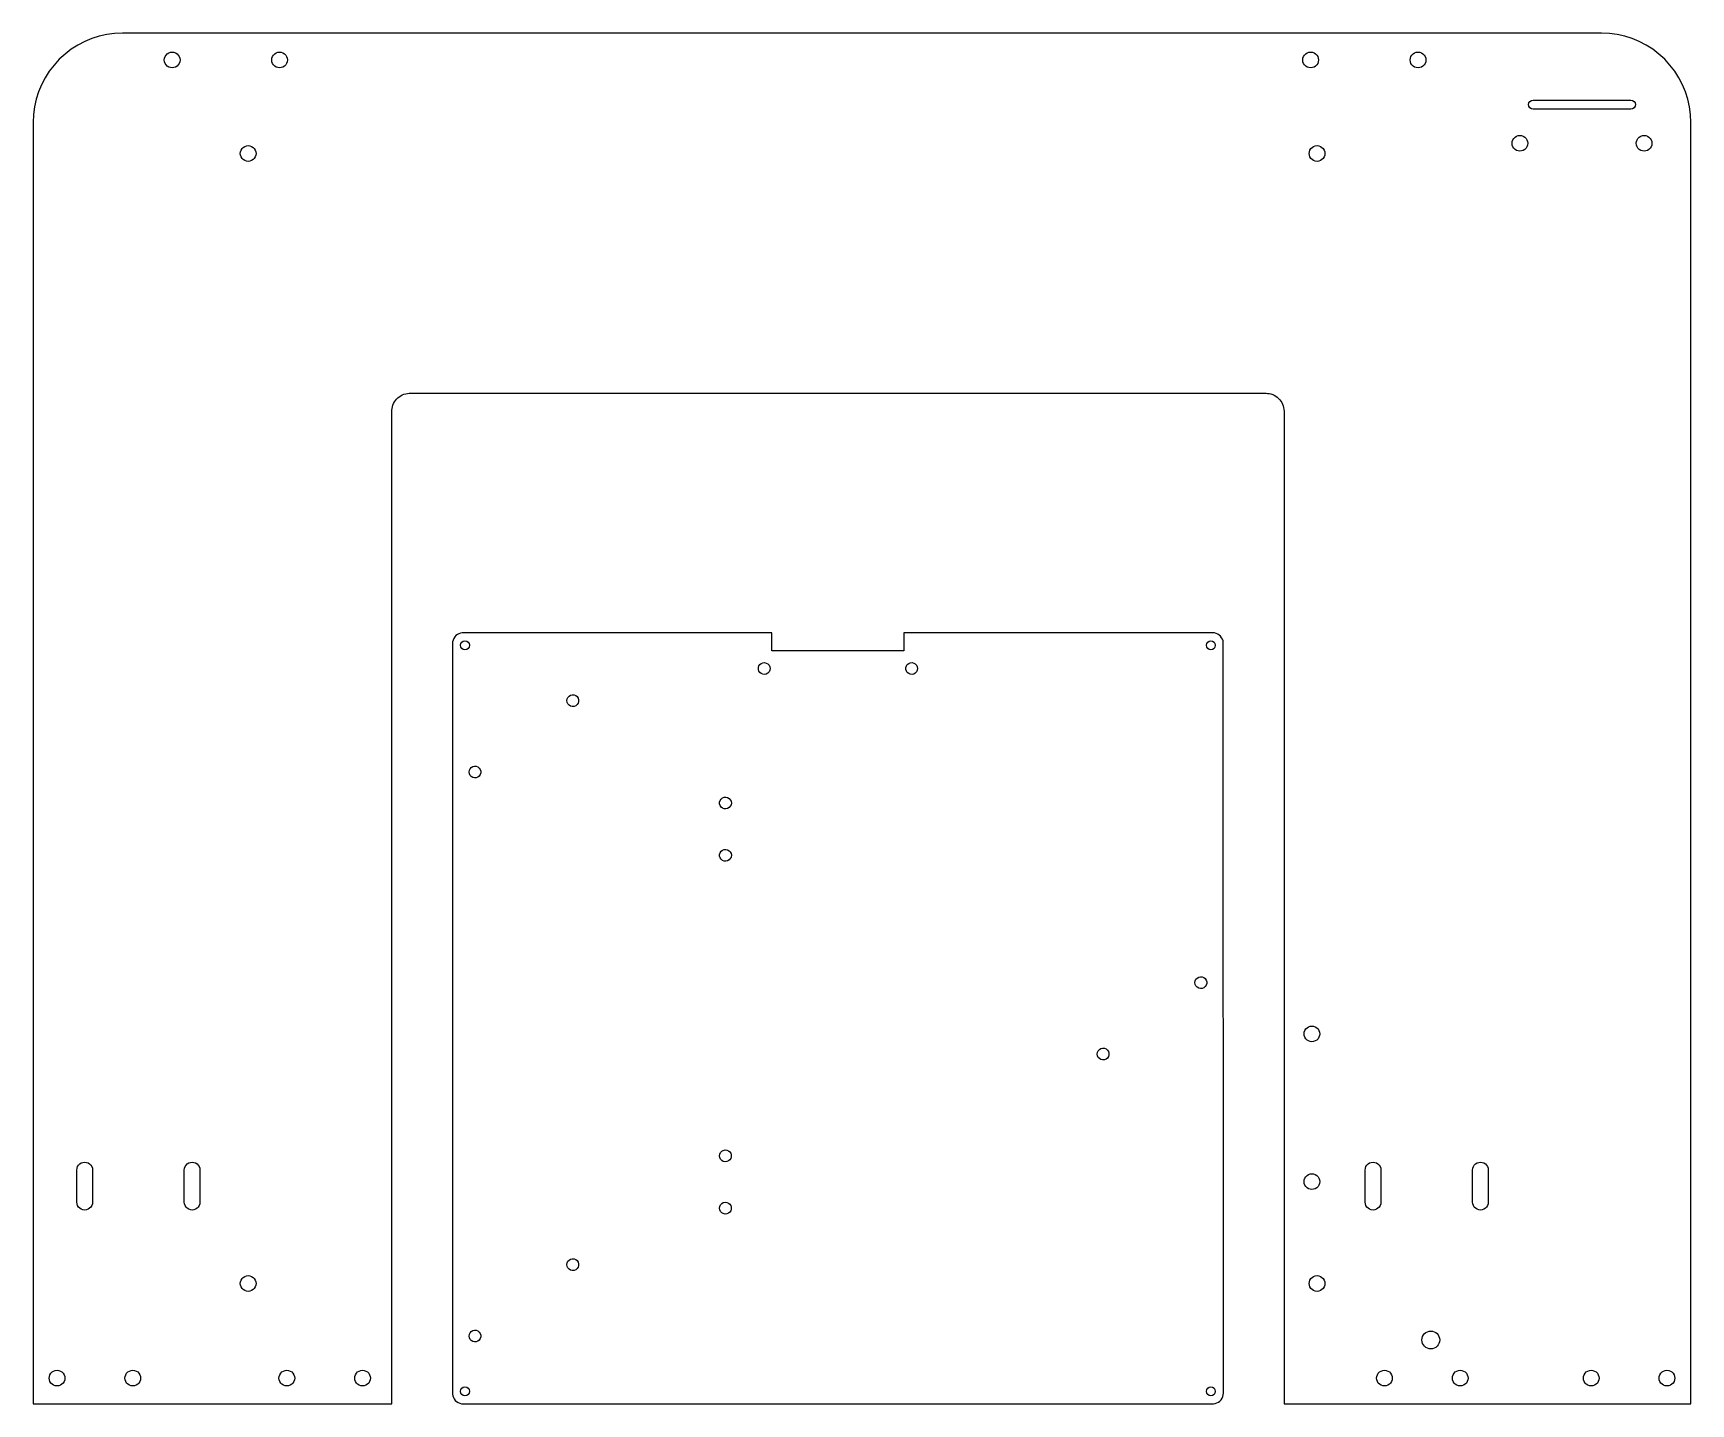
# Model space of a CAD drawing. Extents: x 0 to 465, y 0 to 384.
import ezdxf

# ---------------------------------------------------------------- set-up
doc = ezdxf.new("R2010")
doc.units = 0
doc.layers.get('0').update_dxf_attribs({"linetype": 'CONTINUOUS'})

msp = doc.modelspace()

# ---------------------------------------------------------------- linework, layer by layer
at = {"color": 7}
for points in [[(100.697106, 278.986189), (100.796104, 279.475189), (100.943105, 279.951189), (101.136106, 280.410189), (101.375105, 280.848189), (101.655107, 281.260189), (101.976106, 281.642189), (102.333106, 281.990189), (102.722104, 282.301189), (103.141105, 282.571189), (103.585106, 282.799189), (104.049105, 282.981189), (104.528106, 283.116189), (105.019105, 283.202189), (105.516104, 283.239189), (105.641106, 283.241192), (345.641106, 283.24119), (346.015107, 283.227189), (346.509108, 283.165189), (346.995095, 283.054189), (347.4681, 282.895189), (347.92211, 282.690189), (348.354108, 282.44119), (348.758109, 282.150189), (349.13211, 281.820189), (349.471115, 281.455189), (349.772105, 281.058189), (350.032117, 280.632189), (350.248101, 280.183189), (350.4191, 279.71519), (350.54212, 279.232189), (350.616119, 278.73919), (350.641237, 278.241189), (350.641237, 0.141185), (464.641122, 0.141185), (464.641122, 359.14119), (464.546098, 361.320089), (464.26111, 363.482089), (463.789121, 365.611089), (463.133124, 367.691089), (462.299101, 369.706091), (461.292104, 371.641091), (460.120119, 373.480091), (458.792123, 375.21109), (457.31912, 376.81909), (455.711103, 378.29209), (453.980121, 379.620089), (452.141104, 380.79209), (450.206104, 381.79909), (448.191122, 382.633091), (446.111116, 383.289091), (443.982116, 383.761091), (441.820125, 384.04609), (439.641115, 384.141089), (25.141111, 384.141089), (22.962111, 384.04609), (20.800111, 383.761091), (18.671111, 383.289091), (16.591111, 382.633091), (14.576111, 381.79909), (12.641111, 380.79209), (10.802111, 379.620089), (9.071111, 378.29209), (7.463111, 376.81909), (5.990111, 375.21109), (4.662111, 373.480091), (3.490111, 371.641091), (2.483111, 369.706091), (1.649111, 367.691089), (0.993111, 365.611089), (0.521111, 363.482089), (0.236111, 361.320089), (0.141111, 359.141094), (0.141111, 0.141101), (100.64122, 0.141185), (100.64122, 278.241189), (100.647232, 278.490189), (100.697219, 278.986188), (100.697219, 278.986188), (100.697106, 278.986189)], [(36.891104, 376.641186), (36.946106, 377.131186), (37.109106, 377.596186), (37.371105, 378.013186), (37.719104, 378.361186), (38.136105, 378.623187), (38.601105, 378.786193), (39.091105, 378.841187), (39.581105, 378.786193), (40.046106, 378.623187), (40.463106, 378.361186), (40.811106, 378.013186), (41.073107, 377.596186), (41.236104, 377.131186), (41.291106, 376.641186), (41.236104, 376.151186), (41.073107, 375.686185), (40.811106, 375.269188), (40.463106, 374.921188), (40.046106, 374.659187), (39.581105, 374.496187), (39.091105, 374.441193), (38.601105, 374.496187), (38.136105, 374.659187), (37.719104, 374.921188), (37.371105, 375.269188), (37.109106, 375.686185), (36.946106, 376.151186), (36.891104, 376.641186), (36.891104, 376.641186), (36.891104, 376.641186), (36.891104, 376.641186), (36.891104, 376.641186)], [(69.681104, 378.786193), (70.146105, 378.623187), (70.563105, 378.361186), (70.911105, 378.013186), (71.173106, 377.596186), (71.336106, 377.131186), (71.391105, 376.641186), (71.336106, 376.151186), (71.173106, 375.686185), (70.911105, 375.269188), (70.563105, 374.921188), (70.146105, 374.659187), (69.681104, 374.496187), (69.191104, 374.441193), (68.701104, 374.496187), (68.236106, 374.659187), (67.819106, 374.921188), (67.471104, 375.269188), (67.209105, 375.686185), (67.046105, 376.151186), (66.991106, 376.641186), (67.046105, 377.131186), (67.209105, 377.596186), (67.471104, 378.013186), (67.819106, 378.361186), (68.236106, 378.623187), (68.701104, 378.786193), (69.191104, 378.841187), (69.681104, 378.786193), (69.681104, 378.786193), (69.681104, 378.786193), (69.681104, 378.786193), (69.681104, 378.786193)], [(360.236115, 377.131186), (360.29112, 376.641186), (360.236115, 376.151186), (360.073104, 375.686185), (359.811117, 375.269188), (359.463108, 374.921188), (359.046097, 374.659187), (358.581108, 374.496187), (358.091113, 374.441193), (357.601119, 374.496187), (357.136102, 374.659187), (356.719118, 374.921188), (356.37111, 375.269188), (356.109123, 375.686185), (355.946112, 376.151186), (355.891106, 376.641186), (355.946112, 377.131186), (356.109123, 377.596186), (356.37111, 378.013186), (356.719118, 378.361186), (357.136102, 378.623187), (357.601119, 378.786193), (358.091113, 378.841187), (358.581108, 378.786193), (359.046097, 378.623187), (359.463108, 378.361186), (359.811117, 378.013186), (360.073104, 377.596186), (360.236115, 377.131186), (360.236115, 377.131186), (360.236115, 377.131186), (360.236115, 377.131186), (360.236115, 377.131186)], [(390.336103, 377.131186), (390.391108, 376.641186), (390.336103, 376.151186), (390.17312, 375.686185), (389.911104, 375.269188), (389.563096, 374.921188), (389.146113, 374.659187), (388.681095, 374.496187), (388.191101, 374.441193), (387.701107, 374.496187), (387.236118, 374.659187), (386.819106, 374.921188), (386.471098, 375.269188), (386.209111, 375.686185), (386.046099, 376.151186), (385.991122, 376.641186), (386.046099, 377.131186), (386.209111, 377.596186), (386.471098, 378.013186), (386.819106, 378.361186), (387.236118, 378.623187), (387.701107, 378.786193), (388.191101, 378.841187), (388.681095, 378.786193), (389.146113, 378.623187), (389.563096, 378.361186), (389.911104, 378.013186), (390.17312, 377.596186), (390.336103, 377.131186), (390.336103, 377.131186), (390.336103, 377.131186), (390.336103, 377.131186), (390.336103, 377.131186)], [(448.725115, 365.02519), (448.996105, 364.619188), (449.091101, 364.141191), (448.996105, 363.663186), (448.725115, 363.257192), (448.31911, 362.986185), (447.84111, 362.891186), (420.441114, 362.891186), (419.963114, 362.986185), (419.55711, 363.257192), (419.28612, 363.663186), (419.191096, 364.141191), (419.28612, 364.619188), (419.55711, 365.02519), (419.963114, 365.296185), (420.441114, 365.391187), (447.84111, 365.391187), (448.31911, 365.296185), (448.725115, 365.02519), (448.725115, 365.02519), (448.725115, 365.02519), (448.725115, 365.02519), (448.725115, 365.02519)], [(414.759106, 352.336191), (414.596094, 352.801186), (414.541118, 353.291186), (414.596094, 353.781186), (414.759106, 354.246192), (415.021121, 354.663187), (415.369101, 355.011192), (415.786113, 355.273193), (416.251102, 355.436188), (416.741096, 355.49119), (417.231119, 355.436188), (417.696108, 355.273193), (418.11312, 355.011192), (418.4611, 354.663187), (418.723115, 354.246192), (418.886098, 353.781186), (418.941103, 353.291186), (418.886098, 352.801186), (418.723115, 352.336191), (418.4611, 351.919188), (418.11312, 351.571191), (417.696108, 351.30919), (417.231119, 351.146187), (416.741096, 351.091187), (416.251102, 351.146187), (415.786113, 351.30919), (415.369101, 351.571191), (415.021121, 351.919188), (414.759106, 352.336191), (414.759106, 352.336191), (414.759106, 352.336191), (414.759106, 352.336191), (414.759106, 352.336191)], [(453.686102, 353.781186), (453.741107, 353.291186), (453.686102, 352.801186), (453.523118, 352.336191), (453.261103, 351.919188), (452.913095, 351.571191), (452.496112, 351.30919), (452.031122, 351.146187), (451.5411, 351.091187), (451.051106, 351.146187), (450.586116, 351.30919), (450.169105, 351.571191), (449.821097, 351.919188), (449.55911, 352.336191), (449.396098, 352.801186), (449.341121, 353.291186), (449.396098, 353.781186), (449.55911, 354.246192), (449.821097, 354.663187), (450.169105, 355.011192), (450.586116, 355.273193), (451.051106, 355.436188), (451.5411, 355.49119), (452.031122, 355.436188), (452.496112, 355.273193), (452.913095, 355.011192), (453.261103, 354.663187), (453.523118, 354.246192), (453.686102, 353.781186), (453.686102, 353.781186), (453.686102, 353.781186), (453.686102, 353.781186), (453.686102, 353.781186)], [(58.246106, 349.941186), (58.191106, 350.431191), (58.246106, 350.921185), (58.409106, 351.386186), (58.671104, 351.803189), (59.019104, 352.151186), (59.436104, 352.413187), (59.901105, 352.57619), (60.391105, 352.631187), (60.881105, 352.57619), (61.346105, 352.413187), (61.763106, 352.151186), (62.111105, 351.803189), (62.373106, 351.386186), (62.536104, 350.921185), (62.591106, 350.431191), (62.536104, 349.941186), (62.373106, 349.476188), (62.111105, 349.059187), (61.763106, 348.711188), (61.346105, 348.449187), (60.881105, 348.286186), (60.391105, 348.231187), (59.901105, 348.286186), (59.436104, 348.449187), (59.019104, 348.711188), (58.671104, 349.059187), (58.409106, 349.476188), (58.246106, 349.941186), (58.246106, 349.941186), (58.246106, 349.941186), (58.246106, 349.941186), (58.246106, 349.941186)], [(361.611102, 349.059187), (361.263094, 348.711188), (360.84611, 348.449187), (360.381121, 348.286186), (359.891098, 348.231187), (359.401104, 348.286186), (358.936115, 348.449187), (358.519103, 348.711188), (358.171095, 349.059187), (357.909108, 349.476188), (357.746097, 349.941186), (357.69112, 350.431191), (357.746097, 350.921185), (357.909108, 351.386186), (358.171095, 351.803189), (358.519103, 352.151186), (358.936115, 352.413187), (359.401104, 352.57619), (359.891098, 352.631187), (360.381121, 352.57619), (360.84611, 352.413187), (361.263094, 352.151186), (361.611102, 351.803189), (361.873117, 351.386186), (362.0361, 350.921185), (362.091105, 350.431191), (362.0361, 349.941186), (361.873117, 349.476188), (361.611102, 349.059187), (361.611102, 349.059187), (361.611102, 349.059187), (361.611102, 349.059187), (361.611102, 349.059187)], [(331.377623, 0.232992), (331.846196, 0.393859), (332.281919, 0.629684), (332.673108, 0.934004), (333.008105, 1.298522), (333.279123, 1.713332), (333.478118, 2.167061), (333.600123, 2.647403), (333.641102, 3.141179), (333.631224, 213.389191), (333.549238, 213.877187), (333.38823, 214.346187), (333.152236, 214.782189), (332.848226, 215.173191), (332.484216, 215.508186), (332.069039, 215.779187), (331.615339, 215.978193), (331.135025, 216.100192), (330.64122, 216.141188), (244.151223, 216.13718), (244.151223, 211.141184), (207.131223, 211.141184), (207.131223, 216.135185), (120.393223, 216.131177), (119.905224, 216.049175), (119.436224, 215.888178), (119.000225, 215.652181), (118.609223, 215.348174), (118.274222, 214.984178), (118.003224, 214.569176), (117.804223, 214.115179), (117.682224, 213.635176), (117.641223, 213.14118), (117.651214, 2.893445), (117.733219, 2.40472), (117.894218, 1.93609), (118.130218, 1.500339), (118.434217, 1.109349), (118.798219, 0.773758), (119.213218, 0.502768), (119.667217, 0.303717), (120.147218, 0.182079), (120.641217, 0.141185), (330.888927, 0.151345), (331.377736, 0.232992), (331.377736, 0.232992), (331.377623, 0.232992), (331.377623, 0.232992), (331.377623, 0.232992)], [(119.986106, 213.119189), (120.257104, 213.525191), (120.663106, 213.796189), (121.141106, 213.891188), (121.619106, 213.796189), (122.025105, 213.525191), (122.296106, 213.119189), (122.391105, 212.641192), (122.296106, 212.163192), (122.025105, 211.757193), (121.619106, 211.486189), (121.141106, 211.391193), (120.663106, 211.486189), (120.257104, 211.757193), (119.986106, 212.163192), (119.891104, 212.641192), (119.986106, 213.119189), (119.986106, 213.119189), (119.986106, 213.119189), (119.986106, 213.119189), (119.986106, 213.119189)], [(331.025014, 211.757193), (330.619405, 211.486189), (330.141094, 211.391193), (329.6627, 211.486189), (329.257203, 211.757193), (328.986213, 212.163192), (328.891104, 212.641192), (328.986213, 213.119189), (329.257203, 213.525191), (329.6627, 213.796189), (330.141094, 213.891188), (330.619405, 213.796189), (331.025014, 213.525191), (331.29592, 213.119189), (331.391113, 212.641192), (331.29592, 212.163192), (331.025014, 211.757193), (331.025014, 211.757193), (331.025014, 211.757193), (331.025014, 211.757193), (331.025014, 211.757193)], [(203.771604, 207.263188), (204.156104, 207.570189), (204.614007, 207.750188), (205.104404, 207.786188), (205.583906, 207.677191), (206.009906, 207.431192), (206.344404, 207.070193), (206.557806, 206.627186), (206.631105, 206.141188), (206.557806, 205.655193), (206.344404, 205.212186), (206.009906, 204.851187), (205.583906, 204.605188), (205.104404, 204.496191), (204.614007, 204.532186), (204.156104, 204.712187), (203.771604, 205.019191), (203.494504, 205.42519), (203.349504, 205.895186), (203.349504, 206.387187), (203.494504, 206.857186), (203.771604, 207.263188), (203.771604, 207.263188), (203.771604, 207.263188), (203.771604, 207.263188), (203.771604, 207.263188)], [(247.951106, 206.141188), (247.877807, 205.655193), (247.664404, 205.212186), (247.329906, 204.851187), (246.903906, 204.605188), (246.424405, 204.496191), (245.933905, 204.532186), (245.476104, 204.712187), (245.091605, 205.019191), (244.814505, 205.42519), (244.669505, 205.895186), (244.669505, 206.387187), (244.814505, 206.857186), (245.091605, 207.263188), (245.476104, 207.570189), (245.933905, 207.750188), (246.424405, 207.786188), (246.903906, 207.677191), (247.329906, 207.431192), (247.664404, 207.070193), (247.877807, 206.627186), (247.951106, 206.141188), (247.951106, 206.141188), (247.951106, 206.141188), (247.951106, 206.141188), (247.951106, 206.141188)], [(152.827705, 197.857187), (152.972705, 197.387191), (152.972705, 196.895193), (152.827705, 196.425186), (152.550605, 196.019189), (152.166105, 195.712188), (151.708304, 195.532192), (151.217805, 195.496192), (150.738306, 195.605189), (150.312306, 195.851188), (149.977805, 196.212187), (149.764406, 196.655191), (149.691104, 197.141192), (149.764406, 197.627187), (149.977805, 198.070186), (150.312306, 198.431193), (150.738306, 198.677189), (151.217805, 198.786189), (151.708304, 198.750186), (152.166105, 198.570193), (152.550605, 198.263189), (152.827705, 197.857187), (152.827705, 197.857187), (152.827705, 197.857187), (152.827705, 197.857187), (152.827705, 197.857187)], [(122.912104, 175.851186), (122.578105, 176.21219), (122.364105, 176.655186), (122.291105, 177.141187), (122.364105, 177.627188), (122.578105, 178.070189), (122.912104, 178.431188), (123.338104, 178.677187), (123.818105, 178.786187), (124.308105, 178.750186), (124.766104, 178.570188), (125.151106, 178.263192), (125.428104, 177.857193), (125.573104, 177.387186), (125.573104, 176.895188), (125.428104, 176.425189), (125.151106, 176.019187), (124.766104, 175.712186), (124.308105, 175.53219), (123.818105, 175.496187), (123.338104, 175.605187), (122.912104, 175.851186), (122.912104, 175.851186), (122.912104, 175.851186), (122.912104, 175.851186), (122.912104, 175.851186)], [(193.306104, 169.895188), (193.763906, 170.07419), (194.254405, 170.111192), (194.733906, 170.002187), (195.159906, 169.756193), (195.494405, 169.395186), (195.707804, 168.952193), (195.781106, 168.466187), (195.707804, 167.979187), (195.494405, 167.536188), (195.159906, 167.176191), (194.733906, 166.930189), (194.254405, 166.820193), (193.763906, 166.857187), (193.306104, 167.037191), (192.921605, 167.343188), (192.644505, 167.750186), (192.499505, 168.220193), (192.499505, 168.711189), (192.644505, 169.181188), (192.921605, 169.588192), (193.306104, 169.895188), (193.306104, 169.895188), (193.306104, 169.895188), (193.306104, 169.895188), (193.306104, 169.895188)], [(195.781106, 153.816189), (195.707804, 153.330191), (195.494405, 152.887187), (195.159906, 152.526188), (194.733906, 152.280186), (194.254405, 152.171186), (193.763906, 152.208191), (193.306104, 152.387188), (192.921605, 152.694192), (192.644505, 153.101193), (192.499505, 153.57019), (192.499505, 154.062188), (192.644505, 154.532187), (192.921605, 154.939188), (193.306104, 155.245193), (193.763906, 155.425186), (194.254405, 155.462188), (194.733906, 155.352189), (195.159906, 155.10619), (195.494405, 154.74619), (195.707804, 154.303186), (195.781106, 153.816189), (195.781106, 153.816189), (195.781106, 153.816189), (195.781106, 153.816189), (195.781106, 153.816189)], [(327.217808, 116.496192), (326.738313, 116.605189), (326.312298, 116.851188), (325.977809, 117.212187), (325.76442, 117.655191), (325.691099, 118.141189), (325.76442, 118.627187), (325.977809, 119.070191), (326.312298, 119.431193), (326.738313, 119.677192), (327.217808, 119.786186), (327.708311, 119.750186), (328.166103, 119.570193), (328.550603, 119.263189), (328.827717, 118.857187), (328.972694, 118.387188), (328.972694, 117.89519), (328.827717, 117.425186), (328.550603, 117.019192), (328.166103, 116.712188), (327.708311, 116.532192), (327.217808, 116.496192), (327.217808, 116.496192), (327.217808, 116.496192), (327.217808, 116.496192), (327.217808, 116.496192)], [(301.427721, 98.857086), (301.572698, 98.387087), (301.572698, 97.895292), (301.427721, 97.425288), (301.150607, 97.018888), (300.766107, 96.712191), (300.308315, 96.532588), (299.817812, 96.495786), (299.338317, 96.605291), (298.912302, 96.851186), (298.577813, 97.211688), (298.364396, 97.654788), (298.291103, 98.141187), (298.364396, 98.627487), (298.577813, 99.070691), (298.912302, 99.431188), (299.338317, 99.677088), (299.817812, 99.786593), (300.308315, 99.749786), (300.766107, 99.570092), (301.150607, 99.263486), (301.427721, 98.857086), (301.427721, 98.857086), (301.427721, 98.857086), (301.427721, 98.857086), (301.427721, 98.857086)], [(192.481104, 69.615793), (192.554405, 70.102087), (192.767805, 70.545289), (193.102306, 70.905786), (193.528306, 71.151686), (194.007805, 71.261188), (194.498304, 71.224389), (194.956105, 71.044687), (195.340605, 70.738092), (195.617705, 70.331692), (195.762705, 69.861688), (195.762705, 69.369887), (195.617705, 68.899885), (195.340605, 68.493491), (194.956105, 68.186789), (194.498304, 68.007087), (194.007805, 67.970387), (193.528306, 68.07979), (193.102306, 68.325789), (192.767805, 68.686286), (192.554405, 69.129386), (192.481104, 69.615793), (192.481104, 69.615793), (192.481104, 69.615793), (192.481104, 69.615793), (192.481104, 69.615793)], [(14.101106, 54.496288), (13.636105, 54.659088), (13.219105, 54.921193), (12.871105, 55.269492), (12.609104, 55.686591), (12.446104, 56.151693), (12.391104, 56.641188), (12.391104, 65.641187), (12.446104, 66.13069), (12.609104, 66.595688), (12.871105, 67.012891), (13.219105, 67.361193), (13.636105, 67.62329), (14.101106, 67.785991), (14.591106, 67.841185), (15.081106, 67.785991), (15.546103, 67.62329), (15.963104, 67.361193), (16.311106, 67.012891), (16.573104, 66.595688), (16.736105, 66.13069), (16.791104, 65.641187), (16.791104, 56.641188), (16.736105, 56.151693), (16.573104, 55.686591), (16.311106, 55.269492), (15.963104, 54.921193), (15.546103, 54.659088), (15.081106, 54.496288), (14.591106, 54.441187), (14.101106, 54.496288), (14.101106, 54.496288), (14.101106, 54.496288), (14.101106, 54.496288), (14.101106, 54.496288)], [(44.691105, 67.841185), (45.181105, 67.785991), (45.646106, 67.62329), (46.063106, 67.361193), (46.411106, 67.012891), (46.673104, 66.595688), (46.836104, 66.13069), (46.891106, 65.641187), (46.891106, 56.641188), (46.836104, 56.151693), (46.673104, 55.686591), (46.411106, 55.269492), (46.063106, 54.921193), (45.646106, 54.659088), (45.181105, 54.496288), (44.691105, 54.441187), (44.201105, 54.496288), (43.736105, 54.659088), (43.319104, 54.921193), (42.971105, 55.269492), (42.709104, 55.686591), (42.546106, 56.151693), (42.491104, 56.641188), (42.491104, 65.641187), (42.546106, 66.13069), (42.709104, 66.595688), (42.971105, 67.012891), (43.319104, 67.361193), (43.736105, 67.62329), (44.201105, 67.785991), (44.691105, 67.841185), (44.691105, 67.841185), (44.691105, 67.841185), (44.691105, 67.841185), (44.691105, 67.841185)], [(377.573111, 66.595688), (377.736122, 66.13069), (377.791099, 65.641187), (377.791099, 56.641188), (377.736122, 56.151693), (377.573111, 55.686591), (377.311096, 55.269492), (376.963116, 54.921193), (376.546104, 54.659088), (376.081115, 54.496288), (375.591092, 54.441187), (375.101098, 54.496288), (374.636109, 54.659088), (374.219097, 54.921193), (373.871117, 55.269492), (373.609102, 55.686591), (373.446119, 56.151693), (373.391114, 56.641188), (373.391114, 65.641187), (373.446119, 66.13069), (373.609102, 66.595688), (373.871117, 67.012891), (374.219097, 67.361193), (374.636109, 67.62329), (375.101098, 67.785991), (375.591092, 67.841185), (376.081115, 67.785991), (376.546104, 67.62329), (376.963116, 67.361193), (377.311096, 67.012891), (377.573111, 66.595688), (377.573111, 66.595688), (377.573111, 66.595688), (377.573111, 66.595688), (377.573111, 66.595688)], [(407.411112, 55.269492), (407.063104, 54.921193), (406.64612, 54.659088), (406.181103, 54.496288), (405.691108, 54.441187), (405.201114, 54.496288), (404.736097, 54.659088), (404.319113, 54.921193), (403.971105, 55.269492), (403.709118, 55.686591), (403.546107, 56.151693), (403.491102, 56.641188), (403.491102, 65.641187), (403.546107, 66.13069), (403.709118, 66.595688), (403.971105, 67.012891), (404.319113, 67.361193), (404.736097, 67.62329), (405.201114, 67.785991), (405.691108, 67.841185), (406.181103, 67.785991), (406.64612, 67.62329), (407.063104, 67.361193), (407.411112, 67.012891), (407.673099, 66.595688), (407.83611, 66.13069), (407.891115, 65.641187), (407.891115, 56.641188), (407.83611, 56.151693), (407.673099, 55.686591), (407.411112, 55.269492), (407.411112, 55.269492), (407.411112, 55.269492), (407.411112, 55.269492), (407.411112, 55.269492)], [(194.007805, 56.611992), (194.498304, 56.575193), (194.956105, 56.395488), (195.340605, 56.088893), (195.617705, 55.682493), (195.762705, 55.212486), (195.762705, 54.720691), (195.617705, 54.250687), (195.340605, 53.844287), (194.956105, 53.537686), (194.498304, 53.357987), (194.007805, 53.321188), (193.528306, 53.43069), (193.102306, 53.676593), (192.767805, 54.037087), (192.554405, 54.480286), (192.481104, 54.966586), (192.554405, 55.45299), (192.767805, 55.896093), (193.102306, 56.256587), (193.528306, 56.502586), (194.007805, 56.611992), (194.007805, 56.611992), (194.007805, 56.611992), (194.007805, 56.611992), (194.007805, 56.611992)], [(152.827705, 39.857088), (152.972705, 39.387089), (152.972705, 38.895286), (152.827705, 38.425287), (152.550605, 38.01889), (152.166105, 37.712188), (151.708304, 37.532593), (151.217805, 37.495786), (150.738306, 37.605288), (150.312306, 37.851188), (149.977805, 38.211693), (149.764406, 38.654793), (149.691104, 39.141186), (149.764406, 39.627489), (149.977805, 40.070688), (150.312306, 40.431193), (150.738306, 40.677088), (151.217805, 40.786587), (151.708304, 40.749788), (152.166105, 40.570086), (152.550605, 40.263488), (152.827705, 39.857088), (152.827705, 39.857088), (152.827705, 39.857088), (152.827705, 39.857088), (152.827705, 39.857088)], [(59.019104, 35.571188), (59.436104, 35.833288), (59.901105, 35.995986), (60.391105, 36.051186), (60.881105, 35.995986), (61.346105, 35.833288), (61.763106, 35.571188), (62.111105, 35.222886), (62.373106, 34.805691), (62.536104, 34.340688), (62.591106, 33.851193), (62.536104, 33.361591), (62.373106, 32.896588), (62.111105, 32.479486), (61.763106, 32.131187), (61.346105, 31.86909), (60.881105, 31.706386), (60.391105, 31.651189), (59.901105, 31.706386), (59.436104, 31.86909), (59.019104, 32.131187), (58.671104, 32.479486), (58.409106, 32.896588), (58.246106, 33.361591), (58.191106, 33.851193), (58.246106, 34.340688), (58.409106, 34.805691), (58.671104, 35.222886), (59.019104, 35.571188), (59.019104, 35.571188), (59.019104, 35.571188), (59.019104, 35.571188), (59.019104, 35.571188)], [(361.611102, 32.479486), (361.263094, 32.131187), (360.84611, 31.86909), (360.381121, 31.706386), (359.891098, 31.651189), (359.401104, 31.706386), (358.936115, 31.86909), (358.519103, 32.131187), (358.171095, 32.479486), (357.909108, 32.896588), (357.746097, 33.361591), (357.69112, 33.851193), (357.746097, 34.340688), (357.909108, 34.805691), (358.171095, 35.222886), (358.519103, 35.571188), (358.936115, 35.833288), (359.401104, 35.995986), (359.891098, 36.051186), (360.381121, 35.995986), (360.84611, 35.833288), (361.263094, 35.571188), (361.611102, 35.222886), (361.873117, 34.805691), (362.0361, 34.340688), (362.091105, 33.851193), (362.0361, 33.361591), (361.873117, 32.896588), (361.611102, 32.479486), (361.611102, 32.479486), (361.611102, 32.479486), (361.611102, 32.479486), (361.611102, 32.479486)], [(125.573104, 19.387087), (125.573104, 18.895286), (125.428104, 18.425288), (125.151106, 18.018888), (124.766104, 17.712186), (124.308105, 17.532588), (123.818105, 17.495786), (123.338104, 17.605291), (122.912104, 17.851186), (122.578105, 18.211688), (122.364105, 18.654788), (122.291105, 19.141187), (122.364105, 19.627492), (122.578105, 20.070686), (122.912104, 20.431188), (123.338104, 20.677088), (123.818105, 20.786587), (124.308105, 20.749786), (124.766104, 20.570092), (125.151106, 20.263486), (125.428104, 19.857086), (125.573104, 19.387087), (125.573104, 19.387087), (125.573104, 19.387087), (125.573104, 19.387087), (125.573104, 19.387087)], [(389.309096, 17.553492), (389.261118, 18.041186), (389.309096, 18.528886), (389.45111, 18.997891), (389.682109, 19.430092), (389.993118, 19.808987), (390.372114, 20.119891), (390.804112, 20.35089), (391.273109, 20.493192), (391.761099, 20.541187), (392.249118, 20.493192), (392.718115, 20.35089), (393.150112, 20.119891), (393.529109, 19.808987), (393.840118, 19.430092), (394.071116, 18.997891), (394.213102, 18.528886), (394.261108, 18.041186), (394.213102, 17.553492), (394.071116, 17.084492), (393.840118, 16.652286), (393.529109, 16.273391), (393.150112, 15.962487), (392.718115, 15.731488), (392.249118, 15.589186), (391.761099, 15.541191), (391.273109, 15.589186), (390.804112, 15.731488), (390.372114, 15.962487), (389.993118, 16.273391), (389.682109, 16.652286), (389.45111, 17.084492), (389.309096, 17.553492), (389.309096, 17.553492), (389.309096, 17.553492), (389.309096, 17.553492), (389.309096, 17.553492)], [(7.331106, 5.196321), (6.841106, 5.141175), (6.351106, 5.196321), (5.886105, 5.359051), (5.469105, 5.621151), (5.121105, 5.969497), (4.859104, 6.386622), (4.696104, 6.851639), (4.641104, 7.341182), (4.696104, 7.830725), (4.859104, 8.295714), (5.121105, 8.712867), (5.469105, 9.061214), (5.886105, 9.323313), (6.351106, 9.486015), (6.841106, 9.541161), (7.331106, 9.486015), (7.796106, 9.323313), (8.213104, 9.061214), (8.561103, 8.712867), (8.823104, 8.295714), (8.986105, 7.830725), (9.041104, 7.341182), (8.986105, 6.851639), (8.823104, 6.386622), (8.561103, 5.969497), (8.213104, 5.621151), (7.796106, 5.359051), (7.331106, 5.196321), (7.331106, 5.196321), (7.331106, 5.196321), (7.331106, 5.196321), (7.331106, 5.196321)], [(28.061104, 5.141175), (27.571104, 5.196321), (27.106107, 5.359051), (26.689106, 5.621151), (26.341104, 5.969497), (26.079105, 6.386622), (25.916105, 6.851639), (25.861105, 7.341182), (25.916105, 7.830725), (26.079105, 8.295714), (26.341104, 8.712867), (26.689106, 9.061214), (27.106107, 9.323313), (27.571104, 9.486015), (28.061104, 9.541161), (28.551104, 9.486015), (29.016105, 9.323313), (29.433105, 9.061214), (29.781105, 8.712867), (30.043106, 8.295714), (30.206106, 7.830725), (30.261105, 7.341182), (30.206106, 6.851639), (30.043106, 6.386622), (29.781105, 5.969497), (29.433105, 5.621151), (29.016105, 5.359051), (28.551104, 5.196321), (28.061104, 5.141175), (28.061104, 5.141175), (28.061104, 5.141175), (28.061104, 5.141175), (28.061104, 5.141175)], [(71.221106, 5.141175), (70.731106, 5.196321), (70.266105, 5.359051), (69.849105, 5.621151), (69.501105, 5.969497), (69.239104, 6.386622), (69.076104, 6.851639), (69.021105, 7.341182), (69.076104, 7.830725), (69.239104, 8.295714), (69.501105, 8.712867), (69.849105, 9.061214), (70.266105, 9.323313), (70.731106, 9.486015), (71.221106, 9.541161), (71.711106, 9.486015), (72.176104, 9.323313), (72.593104, 9.061214), (72.941104, 8.712867), (73.203105, 8.295714), (73.366105, 7.830725), (73.421104, 7.341182), (73.366105, 6.851639), (73.203105, 6.386622), (72.941104, 5.969497), (72.593104, 5.621151), (72.176104, 5.359051), (71.711106, 5.196321), (71.221106, 5.141175), (71.221106, 5.141175), (71.221106, 5.141175), (71.221106, 5.141175), (71.221106, 5.141175)], [(90.459105, 6.386622), (90.296105, 6.851639), (90.241106, 7.341182), (90.296105, 7.830725), (90.459105, 8.295714), (90.721104, 8.712867), (91.069106, 9.061214), (91.486107, 9.323313), (91.951104, 9.486015), (92.441104, 9.541161), (92.931104, 9.486015), (93.396105, 9.323313), (93.813105, 9.061214), (94.161105, 8.712867), (94.423106, 8.295714), (94.586106, 7.830725), (94.641105, 7.341182), (94.586106, 6.851639), (94.423106, 6.386622), (94.161105, 5.969497), (93.813105, 5.621151), (93.396105, 5.359051), (92.931104, 5.196321), (92.441104, 5.141175), (91.951104, 5.196321), (91.486107, 5.359051), (91.069106, 5.621151), (90.721104, 5.969497), (90.459105, 6.386622), (90.459105, 6.386622), (90.459105, 6.386622), (90.459105, 6.386622), (90.459105, 6.386622)], [(377.419102, 5.621151), (377.071122, 5.969497), (376.809107, 6.386622), (376.646096, 6.851639), (376.591119, 7.341182), (376.646096, 7.830725), (376.809107, 8.295714), (377.071122, 8.712867), (377.419102, 9.061214), (377.836114, 9.323313), (378.301103, 9.486015), (378.791097, 9.541161), (379.28112, 9.486015), (379.746109, 9.323313), (380.163121, 9.061214), (380.511101, 8.712867), (380.773116, 8.295714), (380.936099, 7.830725), (380.991104, 7.341182), (380.936099, 6.851639), (380.773116, 6.386622), (380.511101, 5.969497), (380.163121, 5.621151), (379.746109, 5.359051), (379.28112, 5.196321), (378.791097, 5.141175), (378.301103, 5.196321), (377.836114, 5.359051), (377.419102, 5.621151), (377.419102, 5.621151), (377.419102, 5.621151), (377.419102, 5.621151), (377.419102, 5.621151)], [(398.639109, 5.621151), (398.291101, 5.969497), (398.029114, 6.386622), (397.866102, 6.851639), (397.811097, 7.341182), (397.866102, 7.830725), (398.029114, 8.295714), (398.291101, 8.712867), (398.639109, 9.061214), (399.05612, 9.323313), (399.52111, 9.486015), (400.011104, 9.541161), (400.501098, 9.486015), (400.966116, 9.323313), (401.383099, 9.061214), (401.731107, 8.712867), (401.993122, 8.295714), (402.156106, 7.830725), (402.211111, 7.341182), (402.156106, 6.851639), (401.993122, 6.386622), (401.731107, 5.969497), (401.383099, 5.621151), (400.966116, 5.359051), (400.501098, 5.196321), (400.011104, 5.141175), (399.52111, 5.196321), (399.05612, 5.359051), (398.639109, 5.621151), (398.639109, 5.621151), (398.639109, 5.621151), (398.639109, 5.621151), (398.639109, 5.621151)], [(435.349108, 5.621151), (435.0011, 5.969497), (434.739113, 6.386622), (434.576101, 6.851639), (434.521096, 7.341182), (434.576101, 7.830725), (434.739113, 8.295714), (435.0011, 8.712867), (435.349108, 9.061214), (435.76612, 9.323313), (436.231109, 9.486015), (436.721103, 9.541161), (437.211097, 9.486015), (437.676115, 9.323313), (438.093098, 9.061214), (438.441106, 8.712867), (438.703093, 8.295714), (438.866105, 7.830725), (438.92111, 7.341182), (438.866105, 6.851639), (438.703093, 6.386622), (438.441106, 5.969497), (438.093098, 5.621151), (437.676115, 5.359051), (437.211097, 5.196321), (436.721103, 5.141175), (436.231109, 5.196321), (435.76612, 5.359051), (435.349108, 5.621151), (435.349108, 5.621151), (435.349108, 5.621151), (435.349108, 5.621151), (435.349108, 5.621151)], [(459.661113, 5.969497), (459.313105, 5.621151), (458.896093, 5.359051), (458.431104, 5.196321), (457.94111, 5.141175), (457.451116, 5.196321), (456.986098, 5.359051), (456.569115, 5.621151), (456.221106, 5.969497), (455.95912, 6.386622), (455.796108, 6.851639), (455.741103, 7.341182), (455.796108, 7.830725), (455.95912, 8.295714), (456.221106, 8.712867), (456.569115, 9.061214), (456.986098, 9.323313), (457.451116, 9.486015), (457.94111, 9.541161), (458.431104, 9.486015), (458.896093, 9.323313), (459.313105, 9.061214), (459.661113, 8.712867), (459.9231, 8.295714), (460.086112, 7.830725), (460.141117, 7.341182), (460.086112, 6.851639), (459.9231, 6.386622), (459.661113, 5.969497), (459.661113, 5.969497), (459.661113, 5.969497), (459.661113, 5.969497), (459.661113, 5.969497)], [(122.296106, 3.162826), (122.025105, 2.757272), (121.619106, 2.486311), (121.141106, 2.391174), (120.663106, 2.486311), (120.257104, 2.757272), (119.986106, 3.162826), (119.891104, 3.641192), (119.986106, 4.119531), (120.257104, 4.525056), (120.663106, 4.796046), (121.141106, 4.891183), (121.619106, 4.796046), (122.025105, 4.525056), (122.296106, 4.119531), (122.391105, 3.641192), (122.296106, 3.162826), (122.296106, 3.162826), (122.296106, 3.162826), (122.296106, 3.162826), (122.296106, 3.162826)], [(331.29592, 3.162826), (331.025014, 2.757272), (330.619405, 2.486311), (330.141094, 2.391174), (329.6627, 2.486311), (329.257203, 2.757272), (328.986213, 3.162826), (328.891104, 3.641192), (328.986213, 4.119531), (329.257203, 4.525056), (329.6627, 4.796046), (330.141094, 4.891183), (330.619405, 4.796046), (331.025014, 4.525056), (331.29592, 4.119531), (331.391113, 3.641192), (331.29592, 3.162826), (331.29592, 3.162826), (331.29592, 3.162826), (331.29592, 3.162826), (331.29592, 3.162826)]]:
    msp.add_lwpolyline(points, close=True, dxfattribs=at)
for points in [[(356.257346, 103.791307), (356.312323, 104.281307), (356.475335, 104.74631), (356.737322, 105.163307), (357.08533, 105.51131), (357.502341, 105.773308), (357.967331, 105.936306), (358.457325, 105.991308), (358.947319, 105.936306), (359.412337, 105.773308), (359.82932, 105.51131), (360.177328, 105.163307), (360.439343, 104.74631), (360.602327, 104.281307), (360.657332, 103.791307), (360.602327, 103.301307), (360.439343, 102.836309), (360.177328, 102.419306), (359.82932, 102.071309), (359.412337, 101.809308), (358.947319, 101.646308), (358.457325, 101.591305), (357.967331, 101.646308), (357.502341, 101.809308), (357.08533, 102.071309), (356.737322, 102.419306), (356.475335, 102.836309), (356.312323, 103.301307), (356.257346, 103.791307)], [(356.257346, 62.391308), (356.312323, 62.881308), (356.475335, 63.346305), (356.737322, 63.763306), (357.08533, 64.111308), (357.502341, 64.373309), (357.967331, 64.536307), (358.457325, 64.591306), (358.947319, 64.536307), (359.412337, 64.373309), (359.82932, 64.111308), (360.177328, 63.763306), (360.439343, 63.346305), (360.602327, 62.881308), (360.657332, 62.391308), (360.602327, 61.901305), (360.439343, 61.43631), (360.177328, 61.019307), (359.82932, 60.67131), (359.412337, 60.409309), (358.947319, 60.246306), (358.457325, 60.191306), (357.967331, 60.246306), (357.502341, 60.409309), (357.08533, 60.67131), (356.737322, 61.019307), (356.475335, 61.43631), (356.312323, 61.901305), (356.257346, 62.391308)]]:
    msp.add_lwpolyline(points, dxfattribs=at)

doc.saveas('drawing.dxf')
